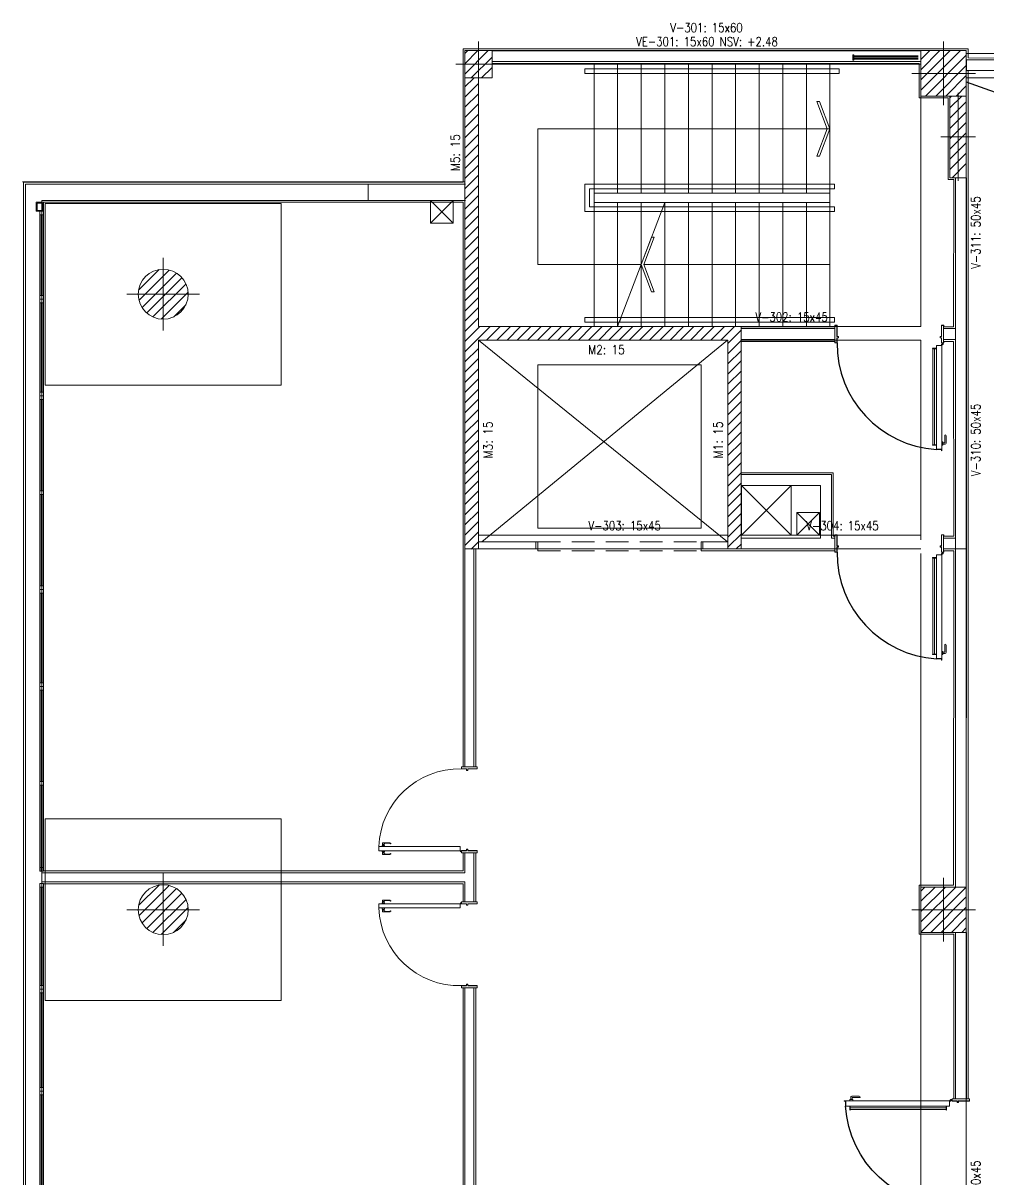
# Model space of a CAD drawing. Header units: millimetres. Extents: x 14 to 290, y 66 to 213.
# Drawn here: x 19.91 to 30.55, y 197.64 to 210.38 of the extents above; entities that cross this region are included whole.
import ezdxf
from ezdxf.enums import TextEntityAlignment as Align

# ---------------------------------------------------------------- set-up
doc = ezdxf.new("R2010")
doc.units = ezdxf.units.MM
doc.linetypes.add('HIDDEN', pattern=[9.525, 6.35, -3.175])
doc.linetypes.add('OCASA_TODAS_r08$0$HIDDEN', pattern=[0.375, 0.25, -0.125])
doc.layers.add('IRI-OCASA-Layout R 9$0$OCA_Mobiliario', color=252, linetype='Continuous')
for name, color, linetype, lineweight in [('OCASA_TODAS_r08$0$50-EXTRACCION', 252, 'Continuous', 20), ('OCASA_TODAS_r08$0$50-INYECCION', 252, 'Continuous', 20), ('OCASA_TODAS_r08$0$ANTEPECHO', 252, 'Continuous', 20), ('OCASA_TODAS_r08$0$CARP-BARRIDO', 252, 'Continuous', 15), ('OCASA_TODAS_r08$0$CARP-HERRAJES', 252, 'Continuous', 15), ('OCASA_TODAS_r08$0$CARP-HOJA', 252, 'Continuous', 20), ('OCASA_TODAS_r08$0$CARP-MARCO', 252, 'Continuous', 20), ('OCASA_TODAS_r08$0$CARPINTERIA', 252, 'Continuous', 15), ('OCASA_TODAS_r08$0$CGC COLUMNAS', 252, 'Continuous', 20), ('OCASA_TODAS_r08$0$CGC COLUMNAS EJES', 252, 'Continuous', 20), ('OCASA_TODAS_r08$0$CGC COLUMNAS HATCH', 252, 'Continuous', 20), ('OCASA_TODAS_r08$0$CGC TABIQUES', 252, 'Continuous', 20), ('OCASA_TODAS_r08$0$CGC TABIQUES REF', 252, 'Continuous', 20), ('OCASA_TODAS_r08$0$CGC VIGAS', 252, 'HIDDEN', 15), ('OCASA_TODAS_r08$0$CGC VIGAS REF', 252, 'Continuous', 15), ('OCASA_TODAS_r08$0$DINTELES', 252, 'OCASA_TODAS_r08$0$HIDDEN', 15), ('OCASA_TODAS_r08$0$ESCALERA', 252, 'Continuous', 20), ('OCASA_TODAS_r08$0$HACH MURO', 252, 'Continuous', 15), ('OCASA_TODAS_r08$0$MURO BLOQUE CEMENTO 12', 252, 'Continuous', 20), ('OCASA_TODAS_r08$0$MURO CERAMICO DE 12', 252, 'Continuous', 20), ('OCASA_TODAS_r08$0$MURO CERAMICO DE 18', 252, 'Continuous', 20), ('OCASA_TODAS_r08$0$MURO CERAMICO DE 8', 252, 'Continuous', 20), ('OCASA_TODAS_r08$0$MURO LADRILLO COMUN', 252, 'Continuous', 20), ('OCASA_TODAS_r08$0$PASES ASCENSORES', 252, 'Continuous', 15), ('OCASA_TODAS_r08$0$REVOQUES', 251, 'Continuous', 15), ('OCASA_TODAS_r08$0$TABIQUES PLACAS YESO', 251, 'Continuous', 20), ('OCASA_TODAS_r08$0$VENTANAS', 251, 'Continuous', 15), ('OCASA_TODAS_r08$0$VIDRIO', 251, 'Continuous', 20)]:
    doc.layers.add(name, color=color, linetype=linetype, lineweight=lineweight)
doc.styles.add('OCASA_TODAS_r08$0$CYPETXT', font='romans__.ttf', dxfattribs={"height": 0.2})

# ---------------------------------------------------------------- blocks, each defined once
blk = doc.blocks.new('OCASA_TODAS_r08$0$EJES_DE_LA_COLUMNA')
at = {"layer": 'OCASA_TODAS_r08$0$CGC COLUMNAS EJES'}
for p, q in [((0, -0.5), (0, 0.5)), ((-0.5, 0), (0.5, 0))]:
    blk.add_line(p, q, dxfattribs=at)
blk = doc.blocks.new('OCASA_TODAS_r08$0$Estructura PB para Arquitectura')
at = {"layer": 'OCASA_TODAS_r08$0$CGC COLUMNAS'}
for points in [[(1102.981658, 436.671327), (1103.281658, 436.671327), (1103.281658, 436.971327), (1102.981658, 436.971327), (1102.981658, 436.671327)], [(1102.981658, 436.671327), (1103.281658, 436.671327), (1103.281658, 436.971327), (1102.981658, 436.971327), (1102.981658, 436.671327)], [(1108.008588, 436.471425), (1108.508588, 436.471425), (1108.508588, 436.971425), (1108.008588, 436.971425), (1108.008588, 436.471425)], [(1108.008588, 436.471425), (1108.508588, 436.471425), (1108.508588, 436.971425), (1108.008588, 436.971425), (1108.008588, 436.471425)], [(1108.008588, 436.471425), (1108.508588, 436.471425), (1108.508588, 436.971425), (1108.008588, 436.971425), (1108.008588, 436.471425)], [(1108.008588, 436.471425), (1108.508588, 436.471425), (1108.508588, 436.971425), (1108.008588, 436.971425), (1108.008588, 436.471425)], [(1108.328588, 435.571425), (1108.508588, 435.571425), (1108.508588, 436.471425), (1108.328588, 436.471425), (1108.328588, 435.571425)], [(1108.328588, 435.571425), (1108.508588, 435.571425), (1108.508588, 436.471425), (1108.328588, 436.471425), (1108.328588, 435.571425)], [(1108.008501, 427.255255), (1108.508501, 427.255255), (1108.508501, 427.755255), (1108.008501, 427.755255), (1108.008501, 427.255255)], [(1108.008501, 427.255255), (1108.508501, 427.255255), (1108.508501, 427.755255), (1108.008501, 427.755255), (1108.008501, 427.255255)]]:
    blk.add_lwpolyline(points, close=True, dxfattribs=at)
for centre in [(1099.658554, 434.286854, -0.000029), (1099.658554, 427.505255, -0.000029)]:
    blk.add_circle(centre, 0.275, dxfattribs=at)
at = {"layer": 'OCASA_TODAS_r08$0$CGC COLUMNAS HATCH'}
for p, q in [((1102.981657, 436.713011, -0.000029), (1103.239973, 436.971326, -0.000029)), ((1102.981657, 436.939285, -0.000029), (1103.013698, 436.971326, -0.000029)), ((1102.981657, 436.826148, -0.000029), (1103.126835, 436.971326, -0.000029)), ((1103.05311, 436.671326, -0.000029), (1103.281657, 436.899874, -0.000029)), ((1108.008588, 436.535635, -0.000029), (1108.444377, 436.971425, -0.000029)), ((1108.008588, 436.76191, -0.000029), (1108.218103, 436.971425, -0.000029)), ((1108.008588, 436.875047, -0.000029), (1108.104966, 436.971425, -0.000029)), ((1108.008588, 436.648772, -0.000029), (1108.33124, 436.971425, -0.000029)), ((1108.008588, 436.535554, -0.000029), (1108.444459, 436.971425, -0.000029)), ((1108.008588, 436.761828, -0.000029), (1108.218185, 436.971425, -0.000029)), ((1108.008588, 436.874965, -0.000029), (1108.105048, 436.971425, -0.000029)), ((1108.008588, 436.648691, -0.000029), (1108.331322, 436.971425, -0.000029)), ((1108.057514, 436.471425, -0.000029), (1108.508588, 436.922498, -0.000029)), ((1108.057596, 436.471425, -0.000029), (1108.508588, 436.922417, -0.000029)), ((1103.166247, 436.671326, -0.000029), (1103.281657, 436.786737, -0.000029)), ((1108.170651, 436.471425, -0.000029), (1108.508588, 436.809361, -0.000029)), ((1108.170733, 436.471425, -0.000029), (1108.508588, 436.80928, -0.000029)), ((1103.279384, 436.671326, -0.000029), (1103.281657, 436.6736, -0.000029)), ((1108.283788, 436.471425, -0.000029), (1108.508588, 436.696224, -0.000029)), ((1108.28387, 436.471425, -0.000029), (1108.508588, 436.696143, -0.000029)), ((1108.328588, 436.453087, -0.000029), (1108.346925, 436.471425, -0.000029)), ((1108.328588, 436.33995, -0.000029), (1108.460063, 436.471425, -0.000029)), ((1108.328588, 436.33995, -0.000029), (1108.460063, 436.471425, -0.000029)), ((1108.396925, 436.471425, -0.000029), (1108.508588, 436.583087, -0.000029)), ((1108.397007, 436.471425, -0.000029), (1108.508588, 436.583006, -0.000029)), ((1108.328588, 436.226813, -0.000029), (1108.508588, 436.406813, -0.000029)), ((1108.328588, 436.226813, -0.000029), (1108.508588, 436.406813, -0.000029)), ((1108.328588, 436.113676, -0.000029), (1108.508588, 436.293676, -0.000029)), ((1108.328588, 436.113676, -0.000029), (1108.508588, 436.293676, -0.000029)), ((1108.328588, 436.000539, -0.000029), (1108.508588, 436.180539, -0.000029)), ((1108.328588, 436.000539, -0.000029), (1108.508588, 436.180539, -0.000029)), ((1108.328588, 435.887402, -0.000029), (1108.508588, 436.067402, -0.000029)), ((1108.328588, 435.887402, -0.000029), (1108.508588, 436.067402, -0.000029)), ((1108.328588, 435.774265, -0.000029), (1108.508588, 435.954265, -0.000029)), ((1108.328588, 435.774265, -0.000029), (1108.508588, 435.954265, -0.000029)), ((1108.328588, 435.661128, -0.000029), (1108.508588, 435.841127, -0.000029)), ((1108.328588, 435.661128, -0.000029), (1108.508588, 435.841127, -0.000029)), ((1108.352018, 435.571425, -0.000029), (1108.508588, 435.72799, -0.000029)), ((1108.352018, 435.571425, -0.000029), (1108.508588, 435.72799, -0.000029)), ((1099.387176, 434.331336, -0.000029), (1099.614072, 434.558232, -0.000029)), ((1099.391246, 434.22227, -0.000029), (1099.723138, 434.554162, -0.000029)), ((1099.424536, 434.142422, -0.000029), (1099.802986, 434.520872, -0.000029)), ((1099.476232, 434.080981, -0.000029), (1099.864427, 434.469176, -0.000029)), ((1099.544849, 434.036462, -0.000029), (1099.908946, 434.400559, -0.000029)), ((1099.634438, 434.012913, -0.000029), (1099.932495, 434.31097, -0.000029)), ((1099.770197, 434.035535, -0.000029), (1099.909873, 434.175211, -0.000029)), ((1099.387176, 427.549738, -0.000029), (1099.614072, 427.776634, -0.000029)), ((1099.391246, 427.440672, -0.000029), (1099.723138, 427.772564, -0.000029)), ((1099.424536, 427.360824, -0.000029), (1099.802986, 427.739274, -0.000029)), ((1099.476232, 427.299383, -0.000029), (1099.864427, 427.687578, -0.000029)), ((1108.008501, 427.258308, -0.000029), (1108.505448, 427.755255, -0.000029)), ((1108.008501, 427.484582, -0.000029), (1108.279174, 427.755255, -0.000029)), ((1108.008501, 427.710856, -0.000029), (1108.0529, 427.755255, -0.000029)), ((1108.008501, 427.597719, -0.000029), (1108.166037, 427.755255, -0.000029)), ((1108.008501, 427.371445, -0.000029), (1108.392311, 427.755255, -0.000029)), ((1099.544849, 427.254863, -0.000029), (1099.908946, 427.61896, -0.000029)), ((1108.118585, 427.255255, -0.000029), (1108.508501, 427.645171, -0.000029)), ((1099.634438, 427.231315, -0.000029), (1099.932495, 427.529372, -0.000029)), ((1108.231722, 427.255255, -0.000029), (1108.508501, 427.532034, -0.000029)), ((1099.770197, 427.253937, -0.000029), (1099.909873, 427.393613, -0.000029)), ((1108.344859, 427.255255, -0.000029), (1108.508501, 427.418897, -0.000029)), ((1108.457997, 427.255255, -0.000029), (1108.508501, 427.30576, -0.000029))]:
    blk.add_line(p, q, dxfattribs=at)
at = {"layer": 'OCASA_TODAS_r08$0$CGC TABIQUES'}
for p, q in [((1102.981658, 433.856183, -0.000029), (1102.981658, 436.671327, -0.000029)), ((1103.131658, 433.931183, -0.000029), (1103.131658, 436.671327, -0.000029)), ((1103.131658, 433.931183, -0.000029), (1106.028621, 433.931183, -0.000029)), ((1106.028621, 431.481063, -0.000029), (1106.028621, 433.931183, -0.000029)), ((1102.981658, 431.481392, -0.000029), (1102.981658, 433.856183, -0.000029)), ((1103.131658, 433.781183, -0.000029), (1105.878621, 433.781183, -0.000029)), ((1103.131658, 431.481392, -0.000029), (1103.131658, 433.781183, -0.000029)), ((1105.878621, 431.481063, -0.000029), (1105.878621, 433.781183, -0.000029)), ((1102.981658, 431.481392, -0.000029), (1103.131658, 431.481392, -0.000029)), ((1105.878621, 431.481063, -0.000029), (1106.028621, 431.481063, -0.000029))]:
    blk.add_line(p, q, dxfattribs=at)
at = {"layer": 'OCASA_TODAS_r08$0$CGC VIGAS', "lineweight": 9}
for p, q in [((1102.981658, 436.971425, -0.000029), (1108.008588, 436.971425, -0.000029)), ((1102.981658, 436.971425, -0.000029), (1102.981658, 436.971327, -0.000029)), ((1108.508588, 436.941425, -0.000029), (1217.409647, 436.941425, -0.000029)), ((1108.508588, 436.871425, -0.000029), (1112.108901, 436.871425, -0.000029)), ((1103.281658, 436.821425, -0.000029), (1108.008384, 436.821425, -0.000029)), ((1108.008384, 436.036425, -0.000029), (1108.008384, 436.821425, -0.000029)), ((1108.508588, 436.671425, -0.000029), (1112.108901, 436.671425, -0.000029)), ((1108.508384, 436.421425, -0.000029), (1108.508384, 436.471425, -0.000029)), ((1108.008384, 436.036425, -0.000029), (1108.008384, 433.931183, -0.000029)), ((1108.508384, 435.651425, -0.000029), (1108.508384, 427.755255, -0.000029)), ((1098.108345, 435.524255, -0.000029), (1102.981658, 435.524255, -0.000029)), ((1098.358345, 435.286715, -0.000029), (1100.958882, 435.286968, -0.000029)), ((1098.358345, 435.286715, -0.000029), (1098.358345, 433.286876, -0.000029)), ((1099.94114, 434.387077, -0.000029), (1099.941318, 434.387077, -0.000029)), ((1108.008384, 433.931183, -0.000029), (1106.028621, 433.931183, -0.000029)), ((1108.008384, 433.781183, -0.000029), (1106.028621, 433.781183, -0.000029)), ((1108.008384, 433.781183, -0.000029), (1108.008384, 431.581392, -0.000029)), ((1105.878621, 431.631392, -0.000029), (1103.131658, 431.631392, -0.000029)), ((1105.878621, 431.631392, -0.000029), (1105.878621, 431.481392, -0.000029)), ((1108.008384, 431.631392, -0.000029), (1106.028621, 431.631392, -0.000029)), ((1106.028621, 431.631392, -0.000029), (1106.028621, 431.481392, -0.000029)), ((1105.878621, 431.481392, -0.000029), (1103.131658, 431.481392, -0.000029)), ((1108.008384, 431.481392, -0.000029), (1106.028621, 431.481392, -0.000029)), ((1108.008384, 431.431392, -0.000029), (1108.008384, 427.505255, -0.000029)), ((1098.358345, 428.505139, -0.000029), (1100.958882, 428.505372, -0.000029)), ((1098.358345, 428.505139, -0.000029), (1098.358345, 426.505278, -0.000029)), ((1100.958882, 428.505372, -0.000029), (1100.958882, 426.50551, -0.000029)), ((1099.94114, 427.605479, -0.000029), (1099.941318, 427.605479, -0.000029)), ((1108.008384, 421.178705, -0.000029), (1108.008384, 427.505255, -0.000029)), ((1108.508384, 421.428705, -0.000029), (1108.508384, 427.255255, -0.000029)), ((1098.358345, 426.505278, -0.000029), (1100.958882, 426.50551, -0.000029))]:
    blk.add_line(p, q, dxfattribs=at)
blk.add_lwpolyline([(1098.358345, 433.286876), (1100.958882, 433.287109), (1100.958882, 435.286968)], dxfattribs=at)
at = {"layer": 'OCASA_TODAS_r08$0$CGC COLUMNAS EJES'}
for p, xscale, yscale in [((1103.131658, 436.821327, -0.000029), 0.5, 0.5), ((1108.258588, 436.721425, -0.000029), 0.7, 0.7), ((1108.258588, 436.721425, -0.000029), 0.7, 0.7), ((1108.418588, 436.021425, -0.000029), 0.38, 0.97), ((1108.418588, 436.021425, -0.000029), 0.38, 0.97), ((1099.658554, 434.286854, -0.000029), 0.8, 0.8), ((1099.658345, 427.505255, -0.000029), 0.8, 0.8), ((1108.258501, 427.505255, -0.000029), 0.7, 0.7)]:
    blk.add_blockref('OCASA_TODAS_r08$0$EJES_DE_LA_COLUMNA', p, dxfattribs=dict(at, xscale=xscale, yscale=yscale))
at = {"layer": 'OCASA_TODAS_r08$0$CGC TABIQUES REF', "style": 'OCASA_TODAS_r08$0$CYPETXT', "width": 0.863438}
for s, p in [('M5: 15', (1102.876658, 435.847391, -0.000029)), ('M3: 15', (1103.236658, 432.681287, -0.000029)), ('M1: 15', (1105.773621, 432.681287, -0.000029))]:
    blk.add_text(s, height=0.1, rotation=90, dxfattribs=at).set_placement(p, align=Align.MIDDLE_CENTER)
blk.add_text('M2: 15', height=0.1, dxfattribs=at).set_placement((1104.54264, 433.676183, -0.000029), align=Align.MIDDLE_CENTER)
at = {"layer": 'OCASA_TODAS_r08$0$CGC VIGAS REF', "style": 'OCASA_TODAS_r08$0$CYPETXT', "width": 0.821201}
for s, p in [('V-301: 15x60', (1105.645123, 437.225405, -0.000029)), ('VE-301: 15x60 NSV: +2.48', (1105.649897, 437.071044, -0.000029)), ('V-302: 15x45', (1106.583263, 434.036183, -0.000029)), ('V-303: 15x45', (1104.743375, 431.736392, -0.000029)), ('V-304: 15x45', (1107.143503, 431.736392, -0.000029))]:
    blk.add_text(s, height=0.1, dxfattribs=at).set_placement(p, align=Align.MIDDLE_CENTER)
for s, p in [('V-311: 50x45', (1108.613384, 434.966425, -0.000029)), ('V-310: 50x45', (1108.613384, 432.681287, -0.000029)), ('V-309: 50x45', (1108.613384, 424.34198, -0.000029))]:
    blk.add_text(s, height=0.1, rotation=90, dxfattribs=at).set_placement(p, align=Align.MIDDLE_CENTER)
blk = doc.blocks.new('OCASA_TODAS_r08$0$FACHADA 2 31_07_2014')
at = {"color": 6, "ltscale": 5}
for points in [[(-131.028301, -1076.67016), (-130.948301, -1076.67016), (-130.948301, -1076.57016), (-131.028301, -1076.57016)], [(-131.018301, -1076.66016), (-130.958301, -1076.66016), (-130.958301, -1076.58016), (-131.018301, -1076.58016)]]:
    blk.add_lwpolyline(points, close=True, dxfattribs=at)
at = {"color": 4}
blk.add_lwpolyline([(-130.988301, -1076.57016), (-130.948301, -1076.57016), (-130.948301, -1076.61016)], dxfattribs=at)
for points, elevation in [([(-130.988301, -1076.67016), (-130.948301, -1076.67016), (-130.948301, -1076.71016), (-130.988301, -1076.71016)], -0.001244), ([(-130.948301, -1085.242493), (-130.948301, -1085.202493), (-130.988301, -1085.202493), (-130.988301, -1085.242493)], -0.000022), ([(-130.948301, -1085.282493), (-130.948301, -1085.242493), (-130.988301, -1085.242493), (-130.988301, -1085.282493)], -0.000022), ([(-130.948301, -1085.242493), (-130.948301, -1085.282493), (-130.988301, -1085.282493), (-130.988301, -1085.242493)], -0.000022)]:
    blk.add_lwpolyline(points, close=True, dxfattribs=dict(at, elevation=elevation))
for points in [[(-130.948301, -1077.63716), (-130.948301, -1077.59716), (-130.988301, -1077.59716), (-130.988301, -1077.63716)], [(-130.948301, -1077.59716), (-130.948301, -1077.63716), (-130.988301, -1077.63716), (-130.988301, -1077.59716)], [(-130.948301, -1077.67716), (-130.948301, -1077.63716), (-130.988301, -1077.63716), (-130.988301, -1077.67716)], [(-130.948301, -1077.63716), (-130.948301, -1077.67716), (-130.988301, -1077.67716), (-130.988301, -1077.63716)], [(-130.948301, -1078.70416), (-130.948301, -1078.66416), (-130.988301, -1078.66416), (-130.988301, -1078.70416)], [(-130.948301, -1078.66416), (-130.948301, -1078.70416), (-130.988301, -1078.70416), (-130.988301, -1078.66416)], [(-130.948301, -1078.74416), (-130.948301, -1078.70416), (-130.988301, -1078.70416), (-130.988301, -1078.74416)], [(-130.948301, -1078.70416), (-130.948301, -1078.74416), (-130.988301, -1078.74416), (-130.988301, -1078.70416)], [(-130.948301, -1079.75116), (-130.948301, -1079.79116), (-130.988301, -1079.79116), (-130.988301, -1079.75116)], [(-130.948301, -1080.83816), (-130.948301, -1080.79816), (-130.988301, -1080.79816), (-130.988301, -1080.83816)], [(-130.948301, -1080.79816), (-130.948301, -1080.83816), (-130.988301, -1080.83816), (-130.988301, -1080.79816)], [(-130.948301, -1080.87816), (-130.948301, -1080.83816), (-130.988301, -1080.83816), (-130.988301, -1080.87816)], [(-130.948301, -1080.83816), (-130.948301, -1080.87816), (-130.988301, -1080.87816), (-130.988301, -1080.83816)], [(-130.948301, -1081.90516), (-130.948301, -1081.86516), (-130.988301, -1081.86516), (-130.988301, -1081.90516)], [(-130.948301, -1081.86516), (-130.948301, -1081.90516), (-130.988301, -1081.90516), (-130.988301, -1081.86516)], [(-130.948301, -1081.94516), (-130.948301, -1081.90516), (-130.988301, -1081.90516), (-130.988301, -1081.94516)], [(-130.948301, -1081.90516), (-130.948301, -1081.94516), (-130.988301, -1081.94516), (-130.988301, -1081.90516)], [(-130.948301, -1082.95216), (-130.948301, -1082.99216), (-130.988301, -1082.99216), (-130.988301, -1082.95216)], [(-130.948301, -1083.94159), (-130.948301, -1083.90159), (-130.988301, -1083.90159), (-130.988301, -1083.94159)], [(-130.948301, -1084.07666), (-130.948301, -1084.11666), (-130.988301, -1084.11666), (-130.988301, -1084.07666)], [(-130.948301, -1085.242493), (-130.948301, -1085.202493), (-130.988301, -1085.202493), (-130.988301, -1085.242493)], [(-130.948301, -1085.282493), (-130.948301, -1085.242493), (-130.988301, -1085.242493), (-130.988301, -1085.282493)], [(-130.948301, -1086.326827), (-130.948301, -1086.366827), (-130.988301, -1086.366827), (-130.988301, -1086.326827)], [(-130.948301, -1086.406827), (-130.948301, -1086.366827), (-130.988301, -1086.366827), (-130.988301, -1086.406827)], [(-130.948301, -1087.56016), (-130.948301, -1087.52016), (-130.988301, -1087.52016), (-130.988301, -1087.56016)]]:
    blk.add_lwpolyline(points, close=True, dxfattribs=at)
at = {"color": 6, "ltscale": 5, "const_width": 0.0005}
blk.add_lwpolyline([(-130.973319, -1083.94159), (-130.993319, -1083.94159), (-130.993301, -1084.07666), (-130.973301, -1084.07666)], dxfattribs=at)
at = {"layer": 'OCASA_TODAS_r08$0$CARP-HOJA'}
for p, q in [((-130.973301, -1077.59716), (-130.973301, -1076.71016)), ((-130.963301, -1077.59716), (-130.963301, -1076.71016)), ((-130.973301, -1078.66416), (-130.973301, -1077.67716)), ((-130.963301, -1078.66416), (-130.963301, -1077.67716)), ((-130.973301, -1079.75116), (-130.973301, -1078.74416)), ((-130.963301, -1079.75116), (-130.963301, -1078.74416)), ((-130.973301, -1080.79816), (-130.973301, -1079.79116)), ((-130.963301, -1080.79816), (-130.963301, -1079.79116)), ((-130.973301, -1081.86516), (-130.973301, -1080.87816)), ((-130.963301, -1081.86516), (-130.963301, -1080.87816)), ((-130.973301, -1082.95216), (-130.973301, -1081.94516)), ((-130.963301, -1082.95216), (-130.963301, -1081.94516)), ((-130.973301, -1083.94166), (-130.973301, -1082.99216)), ((-130.963301, -1083.94166), (-130.963301, -1082.99216)), ((-130.973301, -1085.202493), (-130.973301, -1084.11666)), ((-130.963301, -1085.202493), (-130.963301, -1084.11666)), ((-130.973301, -1086.326827), (-130.973301, -1085.282493)), ((-130.963301, -1086.326827), (-130.963301, -1085.282493)), ((-130.973301, -1087.52016), (-130.973301, -1086.406827)), ((-130.963301, -1087.52016), (-130.963301, -1086.406827))]:
    blk.add_line(p, q, dxfattribs=at)
at = {"layer": 'OCASA_TODAS_r08$0$CARPINTERIA'}
for points in [[(-130.948301, -1083.94159), (-130.948301, -1076.57016), (-130.988301, -1076.57016)], [(-130.948301, -1083.94159), (-130.948301, -1076.57016), (-130.988301, -1076.57016)], [(-130.988301, -1076.67016), (-130.988301, -1083.94159)], [(-130.988301, -1076.67016), (-130.988301, -1083.94159)], [(-130.988301, -1084.07666), (-130.988301, -1087.56016)], [(-130.948301, -1087.56016), (-130.948301, -1084.07666)]]:
    blk.add_lwpolyline(points, dxfattribs=at)
at = {"layer": 'OCASA_TODAS_r08$0$VIDRIO'}
for p, q in [((-130.969551, -1077.59716), (-130.969551, -1076.71016)), ((-130.967051, -1077.59716), (-130.967051, -1076.71016)), ((-130.969551, -1078.66416), (-130.969551, -1077.67716)), ((-130.967051, -1078.66416), (-130.967051, -1077.67716)), ((-130.969551, -1079.75116), (-130.969551, -1078.74416)), ((-130.967051, -1079.75116), (-130.967051, -1078.74416)), ((-130.969551, -1080.79816), (-130.969551, -1079.79116)), ((-130.967051, -1080.79816), (-130.967051, -1079.79116)), ((-130.969551, -1081.86516), (-130.969551, -1080.87816)), ((-130.967051, -1081.86516), (-130.967051, -1080.87816)), ((-130.969551, -1082.95216), (-130.969551, -1081.94516)), ((-130.967051, -1082.95216), (-130.967051, -1081.94516)), ((-130.969551, -1083.94166), (-130.969551, -1082.99216)), ((-130.967051, -1083.94166), (-130.967051, -1082.99216)), ((-130.962051, -1082.99216), (-130.959551, -1082.99216)), ((-130.969551, -1085.202493), (-130.969551, -1084.11666)), ((-130.967051, -1085.202493), (-130.967051, -1084.11666)), ((-130.969551, -1086.326827), (-130.969551, -1085.282493)), ((-130.967051, -1086.326827), (-130.967051, -1085.282493)), ((-130.969551, -1087.52016), (-130.969551, -1086.406827)), ((-130.967051, -1087.52016), (-130.967051, -1086.406827))]:
    blk.add_line(p, q, dxfattribs=at)
blk = doc.blocks.new('OCASA_TODAS_r08$0$SE 16')
at = {"layer": 'OCASA_TODAS_r08$0$CARP-BARRIDO', "lineweight": -3}
blk.add_arc((-36.41539, -19.636195), 1.16501, 179.476971, 266.48031, dxfattribs=at)
at = {"layer": 'OCASA_TODAS_r08$0$CARP-HERRAJES'}
for p, q in [((-36.486912, -19.685538), (-36.527067, -19.685538)), ((-36.527067, -19.690098), (-36.486912, -19.690098)), ((-36.525375, -19.690098), (-36.525375, -20.748793)), ((-36.505688, -20.748793), (-36.505688, -19.690098)), ((-36.486912, -20.748793), (-36.527067, -20.748793)), ((-36.527067, -20.753354), (-36.486912, -20.753354)), ((-36.417912, -20.717998), (-36.426912, -20.717998)), ((-36.426912, -20.752998), (-36.417912, -20.752998)), ((-36.414912, -20.749998), (-36.414912, -20.720998)), ((-36.414912, -20.728073), (-36.396912, -20.728073)), ((-36.414912, -20.742073), (-36.387912, -20.742073)), ((-36.391912, -20.723073), (-36.391912, -20.643073)), ((-36.388912, -20.640073), (-36.387912, -20.640073)), ((-36.377912, -20.732073), (-36.377912, -20.650073))]:
    blk.add_line(p, q, dxfattribs=at)
for centre, radius, start, end in [((-36.527067, -19.687818), 0.00228, 90, 270), ((-36.527067, -20.751073), 0.00228, 90, 270), ((-36.417912, -20.720998), 0.003, 0, 90), ((-36.417912, -20.749998), 0.003, 270, 0), ((-36.396912, -20.723073), 0.005, 270, 0), ((-36.388912, -20.643073), 0.003, 90, 180), ((-36.387912, -20.650073), 0.01, 0, 90), ((-36.387912, -20.732073), 0.01, 270, 0)]:
    blk.add_arc(centre, radius, start, end, dxfattribs=at)
at = {"layer": 'OCASA_TODAS_r08$0$CARP-HOJA'}
for p, q in [((-36.486912, -20.799008), (-36.486912, -19.654008)), ((-36.486912, -19.654008), (-36.431912, -19.654008)), ((-36.485712, -19.812314), (-36.485712, -19.655208)), ((-36.485712, -19.655208), (-36.430712, -19.655208)), ((-36.431912, -19.654008), (-36.431912, -19.641508)), ((-36.430712, -19.641508), (-36.430712, -19.655208)), ((-36.428112, -19.797314), (-36.428112, -19.641508)), ((-36.426912, -20.811508), (-36.426912, -19.641508)), ((-36.485712, -20.797808), (-36.485712, -19.812314)), ((-36.428112, -20.811508), (-36.428112, -19.797314)), ((-36.431912, -20.799008), (-36.486912, -20.799008)), ((-36.430712, -20.797808), (-36.485712, -20.797808)), ((-36.431912, -20.799008), (-36.431912, -20.811508)), ((-36.430712, -20.797808), (-36.430712, -20.811508))]:
    blk.add_line(p, q, dxfattribs=at)
for centre, radius, start, end in [((-36.429412, -19.641508), 0.0025, 0, 180), ((-36.429412, -19.641508), 0.0013, 0, 180), ((-36.429412, -20.811508), 0.0025, 180, 0), ((-36.429412, -20.811508), 0.0013, 180, 0)]:
    blk.add_arc(centre, radius, start, end, dxfattribs=at)
at = {"layer": 'OCASA_TODAS_r08$0$CARP-MARCO'}
for p, q in [((-37.580351, -19.43236), (-37.605351, -19.43236)), ((-37.605351, -19.43236), (-37.605351, -19.44736)), ((-37.605351, -19.43236), (-37.605351, -19.44896)), ((-37.603751, -19.44896), (-37.605351, -19.44896)), ((-37.581951, -19.43396), (-37.603751, -19.43396)), ((-37.603751, -19.43396), (-37.603751, -19.44736)), ((-37.603751, -19.43396), (-37.603751, -19.44896)), ((-37.581951, -19.55716), (-37.581951, -19.43396)), ((-37.580351, -19.55556), (-37.580351, -19.43236)), ((-36.430351, -19.55556), (-36.430351, -19.43236)), ((-36.430351, -19.43236), (-36.405351, -19.43236)), ((-36.428751, -19.55716), (-36.428751, -19.43396)), ((-36.428751, -19.43396), (-36.406951, -19.43396)), ((-36.406951, -19.43396), (-36.406951, -19.44736)), ((-36.406951, -19.43396), (-36.406951, -19.44896)), ((-36.406951, -19.44896), (-36.405351, -19.44896)), ((-36.405351, -19.43236), (-36.405351, -19.44736)), ((-36.405351, -19.43236), (-36.405351, -19.44896)), ((-37.605351, -19.62556), (-37.605351, -19.60896)), ((-37.603751, -19.60896), (-37.605351, -19.60896)), ((-37.605351, -19.62556), (-37.605351, -19.61056)), ((-37.603751, -19.62396), (-37.603751, -19.60896)), ((-37.603751, -19.62396), (-37.603751, -19.61056)), ((-37.566951, -19.55716), (-37.581951, -19.55716)), ((-37.581951, -19.62396), (-37.581951, -19.56896)), ((-37.581951, -19.56896), (-37.566951, -19.56896)), ((-37.565351, -19.55556), (-37.580351, -19.55556)), ((-37.580351, -19.62556), (-37.580351, -19.57056)), ((-37.580351, -19.57056), (-37.565351, -19.57056)), ((-37.566951, -19.56896), (-37.566951, -19.55716)), ((-37.565351, -19.57056), (-37.565351, -19.55556)), ((-36.445351, -19.57056), (-36.445351, -19.55556)), ((-36.445351, -19.55556), (-36.430351, -19.55556)), ((-36.430351, -19.57056), (-36.445351, -19.57056)), ((-36.443751, -19.56896), (-36.443751, -19.55716)), ((-36.443751, -19.55716), (-36.428751, -19.55716)), ((-36.428751, -19.56896), (-36.443751, -19.56896)), ((-36.430351, -19.62556), (-36.430351, -19.57056)), ((-36.428751, -19.62396), (-36.428751, -19.56896)), ((-36.406951, -19.62396), (-36.406951, -19.60896)), ((-36.406951, -19.60896), (-36.405351, -19.60896)), ((-36.406951, -19.62396), (-36.406951, -19.61056)), ((-36.405351, -19.62556), (-36.405351, -19.60896)), ((-36.405351, -19.62556), (-36.405351, -19.61056)), ((-37.605351, -19.62556), (-37.580351, -19.62556)), ((-37.603751, -19.62396), (-37.581951, -19.62396)), ((-36.405351, -19.62556), (-36.430351, -19.62556)), ((-36.406951, -19.62396), (-36.428751, -19.62396)), ((-36.417071, -19.643831), (-36.426912, -19.652463)), ((-36.420656, -19.644065), (-36.426912, -19.649632)), ((-36.415351, -19.632235), (-36.415351, -19.62556)), ((-36.415351, -19.633663), (-36.415351, -19.62556)), ((-36.413351, -19.637069), (-36.413351, -19.62556))]:
    blk.add_line(p, q, dxfattribs=at)
blk.add_circle((-36.419237, -19.638235), 0.006, dxfattribs=at)
blk = doc.blocks.new("OCASA_TODAS_r08$0$P1' 14")
at = {"layer": 'OCASA_TODAS_r08$0$CARP-BARRIDO'}
blk.add_arc((-37.688869, 115.635327, -0.000123), 0.885209, 178.329117, 268.111658, dxfattribs=at)
at = {"layer": 'OCASA_TODAS_r08$0$CARP-HERRAJES', "extrusion": (1.67932e-05, 6.2673e-05, 1)}
for p, q in [((-37.761271, 114.809168, 0.000046), (-37.761271, 114.862116, 0.000043)), ((-37.761271, 114.809168, 0.000046), (-37.760312, 114.79177, 0.000047)), ((-37.7438, 114.791304, 0.000047), (-37.758496, 114.790485, 0.000047)), ((-37.743465, 114.808794, 0.000046), (-37.731393, 114.809701, 0.000045)), ((-37.743465, 114.791304, 0.000047), (-37.743465, 114.808794, 0.000046)), ((-37.743465, 114.791304, 0.000047), (-37.731393, 114.790397, 0.000047)), ((-37.731393, 114.788273, 0.000047), (-37.731393, 114.811825, 0.000045)), ((-37.729991, 114.813227, 0.000045), (-37.718039, 114.813227, 0.000045)), ((-37.729991, 114.786871, 0.000047), (-37.718039, 114.786871, 0.000047)), ((-37.718039, 114.786871, 0.000047), (-37.718039, 114.813227, 0.000045)), ((-37.661581, 114.813227, 0.000044), (-37.673533, 114.813227, 0.000044)), ((-37.673533, 114.786871, 0.000046), (-37.673533, 114.813227, 0.000044)), ((-37.661581, 114.786871, 0.000046), (-37.673533, 114.786871, 0.000046)), ((-37.660179, 114.788273, 0.000046), (-37.660179, 114.811825, 0.000044)), ((-37.648107, 114.808794, 0.000044), (-37.660179, 114.809701, 0.000044)), ((-37.648107, 114.791304, 0.000045), (-37.660179, 114.790397, 0.000045)), ((-37.648107, 114.791304, 0.000045), (-37.648107, 114.808794, 0.000044)), ((-37.647771, 114.791304, 0.000045), (-37.633076, 114.790485, 0.000045)), ((-37.630301, 114.809168, 0.000044), (-37.63126, 114.79177, 0.000045)), ((-37.630301, 114.809168, 0.000044), (-37.630301, 114.862116, 0.00004))]:
    blk.add_line(p, q, dxfattribs=at)
at = {"layer": 'OCASA_TODAS_r08$0$CARP-HERRAJES', "extrusion": (1.67932e-05, 6.2673e-05, 1), "elevation": 0.006607}
for points in [[(-37.755548, 114.819846), (-37.755548, 114.862116)], [(-37.636024, 114.819846), (-37.636024, 114.862116)]]:
    blk.add_lwpolyline(points, dxfattribs=at)
at = {"layer": 'OCASA_TODAS_r08$0$CARP-HERRAJES', "extrusion": (1.67932e-05, 6.2673e-05, 1)}
for centre, radius, start, end in [((-37.730022, 114.861161, 0.006607), 0.031264, 137.389588, 178.250158), ((-37.750803, 114.880522, 0.006607), 0.002867, 313.848385, 140.982624), ((-37.640768, 114.880522, 0.006607), 0.002867, 39.01735, 226.151589), ((-37.66155, 114.861161, 0.006607), 0.031264, 1.749816, 42.610387), ((-37.758911, 114.791824, 0.006607), 0.001402, 182.185883, 287.237894), ((-37.729953, 114.861117, 0.006607), 0.02562, 137.415505, 177.482987), ((-37.744324, 114.820007, 0.006607), 0.011225, 180.822772, 272.671199), ((-37.729991, 114.811825, 0.006607), 0.001402, 89.999987, 179.999987), ((-37.729991, 114.788273, 0.006607), 0.001402, 179.999987, 269.999987), ((-37.661581, 114.811825, 0.006607), 0.001402, 359.999987, 89.999987), ((-37.661581, 114.788273, 0.006607), 0.001402, 269.999987, 359.999987), ((-37.647248, 114.820007, 0.006607), 0.011225, 267.328776, 359.177203), ((-37.661619, 114.861117, 0.006607), 0.02562, 2.516987, 42.584469), ((-37.63266, 114.791824, 0.006607), 0.001402, 252.76208, 357.814091)]:
    blk.add_arc(centre, radius, start, end, dxfattribs=at)
at = {"layer": 'OCASA_TODAS_r08$0$CARP-HOJA', "extrusion": (1.67932e-05, 6.2673e-05, 1), "elevation": 0.006607}
blk.add_lwpolyline([(-37.718038, 115.646242), (-37.718039, 114.750598), (-37.673533, 114.750598), (-37.673533, 115.646242)], close=True, dxfattribs=at)
at = {"layer": 'OCASA_TODAS_r08$0$CARP-MARCO'}
for p, q in [((-38.573702, 115.834338, -0.000008), (-38.598702, 115.834338, -0.000008)), ((-38.598702, 115.834338, -0.000008), (-38.598702, 115.819338, -0.000008)), ((-38.598702, 115.834338, -0.000008), (-38.598702, 115.817738, -0.000008)), ((-38.597102, 115.817738, -0.000008), (-38.598702, 115.817738, -0.000008)), ((-38.575302, 115.832738, -0.000008), (-38.597102, 115.832738, -0.000008)), ((-38.597102, 115.832738, -0.000008), (-38.597102, 115.819338, -0.000008)), ((-38.597102, 115.832738, -0.000008), (-38.597102, 115.817738, -0.000008)), ((-38.575302, 115.729538, -0.000008), (-38.575302, 115.832738, -0.000008)), ((-38.573702, 115.731138, -0.000008), (-38.573702, 115.834338, -0.000008)), ((-37.673702, 115.731138, -0.000008), (-37.673702, 115.834338, -0.000008)), ((-37.673702, 115.834338, -0.000008), (-37.648702, 115.834338, -0.000008)), ((-37.672102, 115.729538, -0.000008), (-37.672102, 115.832738, -0.000008)), ((-37.672102, 115.832738, -0.000008), (-37.650302, 115.832738, -0.000008)), ((-37.650302, 115.832738, -0.000008), (-37.650302, 115.819338, -0.000008)), ((-37.650302, 115.832738, -0.000008), (-37.650302, 115.817738, -0.000008)), ((-37.650302, 115.817738, -0.000008), (-37.648702, 115.817738, -0.000008)), ((-37.648702, 115.834338, -0.000008), (-37.648702, 115.819338, -0.000008)), ((-37.648702, 115.834338, -0.000008), (-37.648702, 115.817738, -0.000008)), ((-38.598702, 115.661138, -0.000008), (-38.598702, 115.677738, -0.000008)), ((-38.597102, 115.677738, -0.000008), (-38.598702, 115.677738, -0.000008)), ((-38.598702, 115.661138, -0.000008), (-38.598702, 115.676138, -0.000008)), ((-38.598702, 115.661138, -0.000008), (-38.573702, 115.661138, -0.000008)), ((-38.597102, 115.662738, -0.000008), (-38.597102, 115.677738, -0.000008)), ((-38.597102, 115.662738, -0.000008), (-38.597102, 115.676138, -0.000008)), ((-38.597102, 115.662738, -0.000008), (-38.575302, 115.662738, -0.000008)), ((-38.560302, 115.729538, -0.000008), (-38.575302, 115.729538, -0.000008)), ((-38.575302, 115.662738, -0.000008), (-38.575302, 115.717738, -0.000008)), ((-38.575302, 115.717738, -0.000008), (-38.560302, 115.717738, -0.000008)), ((-38.558702, 115.731138, -0.000008), (-38.573702, 115.731138, -0.000008)), ((-38.573702, 115.661138, -0.000008), (-38.573702, 115.716138, -0.000008)), ((-38.573702, 115.716138, -0.000008), (-38.558702, 115.716138, -0.000008)), ((-38.560302, 115.717738, -0.000008), (-38.560302, 115.729538, -0.000008)), ((-38.558702, 115.716138, -0.000008), (-38.558702, 115.731138, -0.000008)), ((-37.688702, 115.716138, -0.000008), (-37.688702, 115.731138, -0.000008)), ((-37.688702, 115.731138, -0.000008), (-37.673702, 115.731138, -0.000008)), ((-37.673702, 115.716138, -0.000008), (-37.688702, 115.716138, -0.000008)), ((-37.687102, 115.717738, -0.000008), (-37.687102, 115.729538, -0.000008)), ((-37.687102, 115.729538, -0.000008), (-37.672102, 115.729538, -0.000008)), ((-37.672102, 115.717738, -0.000008), (-37.687102, 115.717738, -0.000008)), ((-37.673702, 115.661138, -0.000008), (-37.673702, 115.716138, -0.000008)), ((-37.648702, 115.661138, -0.000008), (-37.673702, 115.661138, -0.000008)), ((-37.672102, 115.662738, -0.000008), (-37.672102, 115.717738, -0.000008)), ((-37.650302, 115.662738, -0.000008), (-37.672102, 115.662738, -0.000008)), ((-37.650302, 115.662738, -0.000008), (-37.650302, 115.677738, -0.000008)), ((-37.650302, 115.677738, -0.000008), (-37.648702, 115.677738, -0.000008)), ((-37.650302, 115.662738, -0.000008), (-37.650302, 115.676138, -0.000008)), ((-37.648702, 115.661138, -0.000008), (-37.648702, 115.677738, -0.000008)), ((-37.648702, 115.661138, -0.000008), (-37.648702, 115.676138, -0.000008))]:
    blk.add_line(p, q, dxfattribs=at)
blk.add_circle((-37.667086, 115.654329, -0.000008), 0.006, dxfattribs=at)

msp = doc.modelspace()

# ---------------------------------------------------------------- hatches: boundary and pattern name
at = {"layer": 'OCASA_TODAS_r08$0$HACH MURO'}
h = msp.add_hatch(dxfattribs=at)
h.set_pattern_fill('ANSI31', color=256, scale=0.025, style=0)
h.set_pattern_definition([(45, (29.059266, 65.10198), (-0.0561266, 0.0561266), [])])
h.paths.add_polyline_path([(24.932, 209.771), (24.782, 209.771), (24.782, 204.579), (24.932, 204.579)])
h.paths.add_polyline_path([(25.651, 207.032), (24.932, 207.032), (24.932, 206.882), (25.651, 206.882)])
h.paths.add_polyline_path([(27.829, 207.032), (25.651, 207.032), (25.651, 206.882), (27.679, 206.882), (27.679, 204.582), (27.829, 204.582)])

# ---------------------------------------------------------------- linework, layer by layer
at = {"layer": 'IRI-OCASA-Layout R 9$0$OCA_Mobiliario'}
msp.add_line((30.308, 209.73), (133.795, 172.311), dxfattribs=at)
at = {"layer": 'OCASA_TODAS_r08$0$50-EXTRACCION'}
for p, q in [((24.654, 208.422), (24.404, 208.172)), ((24.404, 208.422), (24.654, 208.172)), ((27.829, 205.282), (28.379, 204.732)), ((27.829, 205.282), (28.379, 204.732)), ((28.379, 205.282), (27.829, 204.732))]:
    msp.add_line(p, q, dxfattribs=at)
for points in [[(24.654, 208.422), (24.654, 208.172), (24.404, 208.172), (24.404, 208.422)], [(27.829, 205.282), (28.379, 205.282), (28.379, 204.732), (27.829, 204.732)], [(27.829, 205.282), (28.379, 205.282), (28.379, 204.732), (27.829, 204.732)]]:
    msp.add_lwpolyline(points, close=True, dxfattribs=at)
at = {"layer": 'OCASA_TODAS_r08$0$50-INYECCION'}
for p, q in [((28.441, 204.982), (28.691, 204.732)), ((28.441, 204.732), (28.691, 204.982))]:
    msp.add_line(p, q, dxfattribs=at)
msp.add_lwpolyline([(28.441, 204.982), (28.691, 204.982), (28.691, 204.732), (28.441, 204.732)], close=True, dxfattribs=at)
at = {"layer": 'OCASA_TODAS_r08$0$ANTEPECHO'}
for p, q in [((25.082, 210.072), (29.809, 210.072)), ((25.082, 209.952), (29.809, 209.952))]:
    msp.add_line(p, q, dxfattribs=at)
at = {"layer": 'OCASA_TODAS_r08$0$CARPINTERIA'}
msp.add_lwpolyline([(29.069, 210.027), (29.059, 210.027), (29.059, 209.967), (29.069, 209.967)], close=True, dxfattribs=at)
at = {"layer": 'OCASA_TODAS_r08$0$DINTELES'}
for p, q in [((25.585, 204.659), (27.385, 204.659)), ((25.585, 204.559), (27.385, 204.559))]:
    msp.add_line(p, q, dxfattribs=at)
at = {"layer": 'OCASA_TODAS_r08$0$ESCALERA'}
for p, q in [((26.206, 208.501), (26.206, 209.921)), ((26.466, 208.501), (26.466, 209.921)), ((26.726, 208.501), (26.726, 209.921)), ((26.986, 208.501), (26.986, 209.921)), ((27.246, 208.501), (27.246, 209.921)), ((27.506, 208.501), (27.506, 209.921)), ((27.766, 208.501), (27.766, 209.921)), ((28.026, 208.501), (28.026, 209.921)), ((28.286, 208.501), (28.286, 209.921)), ((28.546, 208.501), (28.546, 209.921)), ((28.806, 208.501), (28.806, 209.921)), ((26.206, 208.401), (26.206, 207.031)), ((26.466, 208.401), (26.466, 207.031)), ((26.466, 207.031), (26.986, 208.401)), ((26.726, 208.401), (26.726, 207.716)), ((26.986, 208.401), (26.986, 207.031)), ((27.246, 208.401), (27.246, 207.031)), ((27.506, 208.401), (27.506, 207.031)), ((27.766, 208.401), (27.766, 207.031)), ((28.026, 208.401), (28.026, 207.031)), ((28.286, 208.401), (28.286, 207.031)), ((28.546, 208.401), (28.546, 207.031)), ((28.806, 208.401), (28.806, 207.031)), ((26.726, 207.716), (26.726, 207.031)), ((26.756, 207.716), (28.806, 207.716))]:
    msp.add_line(p, q, dxfattribs=at)
for points in [[(28.906, 209.871), (26.106, 209.871), (26.106, 209.821), (28.906, 209.821)], [(28.775, 209.211), (28.661, 209.511), (28.691, 209.511), (28.806, 209.211), (28.692, 208.911), (28.662, 208.911)], [(26.756, 207.716), (26.87, 207.416), (26.84, 207.416), (26.726, 207.716), (26.839, 208.016), (26.869, 208.016)], [(28.856, 207.131), (26.504, 207.131), (26.485, 207.081), (28.856, 207.081)]]:
    msp.add_lwpolyline(points, close=True, dxfattribs=at)
for points in [[(26.726, 207.716), (25.586, 207.716), (25.586, 209.211), (28.806, 209.211)], [(26.948, 208.301), (26.967, 208.351), (26.156, 208.351), (26.156, 208.551), (28.856, 208.551), (28.856, 208.601), (26.106, 208.601), (26.106, 208.301), (26.948, 208.301)], [(26.986, 208.401), (26.206, 208.401), (26.206, 208.501), (28.806, 208.501)], [(28.806, 208.501), (28.806, 208.401), (26.986, 208.401)], [(26.948, 208.301), (26.967, 208.351), (28.856, 208.351), (28.856, 208.301), (26.948, 208.301)], [(26.106, 207.131), (26.504, 207.131), (26.485, 207.081), (26.106, 207.081), (26.106, 207.131)]]:
    msp.add_lwpolyline(points, dxfattribs=at)
at = {"layer": 'OCASA_TODAS_r08$0$MURO BLOQUE CEMENTO 12', "elevation": 0}
msp.add_lwpolyline([(30.309, 209.972), (30.309, 209.852), (33.909, 209.852), (33.909, 209.972), (30.309, 209.972)], dxfattribs=at)
at = {"layer": 'OCASA_TODAS_r08$0$MURO CERAMICO DE 12'}
for p, q in [((30.188, 200.856), (30.189, 204.582)), ((30.308, 200.856), (30.309, 204.582)), ((30.189, 200.356), (30.189, 198.521)), ((30.309, 200.356), (30.309, 198.521))]:
    msp.add_line(p, q, dxfattribs=at)
at = {"layer": 'OCASA_TODAS_r08$0$MURO CERAMICO DE 18'}
msp.add_line((23.717, 208.422), (23.717, 208.602), dxfattribs=at)
msp.add_lwpolyline([(24.789, 208.422), (20.119, 208.422), (20.119, 197.412), (26.775, 197.412), (26.775, 197.232), (19.939, 197.232), (19.939, 208.602), (24.789, 208.602)], dxfattribs=at)
at = {"layer": 'OCASA_TODAS_r08$0$MURO CERAMICO DE 8'}
for p, q in [((24.932, 204.659), (25.565, 204.659)), ((24.932, 204.582), (25.565, 204.582)), ((25.565, 204.582), (25.565, 204.659)), ((27.678, 204.659), (27.405, 204.659)), ((27.405, 204.659), (27.405, 204.582)), ((27.679, 204.582), (27.405, 204.582))]:
    msp.add_line(p, q, dxfattribs=at)
at = {"layer": 'OCASA_TODAS_r08$0$MURO LADRILLO COMUN'}
for p, q in [((30.189, 204.582), (30.19, 208.672)), ((30.309, 204.582), (30.309, 208.672)), ((27.828, 207.009), (28.861, 207.009)), ((30.189, 207.009), (30.058, 207.009)), ((27.828, 206.889), (28.861, 206.889)), ((30.058, 206.889), (30.189, 206.889)), ((30.189, 204.702), (30.058, 204.702)), ((27.829, 204.582), (28.861, 204.582)), ((30.189, 204.582), (30.058, 204.582)), ((30.189, 204.582), (30.309, 204.582))]:
    msp.add_line(p, q, dxfattribs=at)
for points in [[(28.861, 204.702), (28.821, 204.702), (28.821, 205.402), (27.831, 205.402)], [(27.829, 204.702), (28.701, 204.702), (28.701, 205.282), (27.831, 205.282)]]:
    msp.add_lwpolyline(points, dxfattribs=at)
at = {"layer": 'OCASA_TODAS_r08$0$PASES ASCENSORES'}
for p, q in [((24.932, 206.881), (27.678, 204.659)), ((27.678, 206.881), (24.969, 204.659))]:
    msp.add_line(p, q, dxfattribs=at)
msp.add_lwpolyline([(25.585, 204.81), (27.385, 204.81), (27.385, 206.61), (25.585, 206.61)], close=True, dxfattribs=at)
at = {"layer": 'OCASA_TODAS_r08$0$REVOQUES'}
for p, q in [((28.861, 207.029), (27.828, 207.029)), ((28.861, 207.029), (28.861, 206.869)), ((28.861, 206.869), (27.828, 206.869)), ((28.841, 204.722), (28.861, 204.722)), ((25.565, 204.659), (25.585, 204.659)), ((25.585, 204.562), (25.585, 204.659)), ((27.385, 204.562), (27.385, 204.659)), ((27.385, 204.659), (27.405, 204.659))]:
    msp.add_line(p, q, dxfattribs=at)
for points in [[(24.765, 208.622), (24.765, 210.091), (30.329, 210.091), (30.329, 209.993), (37.909, 209.991)], [(25.082, 209.932), (29.788, 209.932), (29.788, 209.552), (30.109, 209.552)], [(30.329, 198.521), (30.328, 209.852)], [(30.109, 209.552), (30.109, 208.652), (30.169, 208.652), (30.168, 207.029), (30.058, 207.029)], [(24.765, 208.622), (19.919, 208.622), (19.919, 197.212), (23.413, 197.212), (23.413, 197.062), (23.573, 197.062), (23.573, 197.212), (26.635, 197.212), (26.635, 197.061), (26.795, 197.061), (26.795, 197.432), (24.902, 197.432)], [(20.139, 201.031), (20.139, 208.402), (24.762, 208.402), (24.762, 202.18), (24.902, 202.18), (24.902, 204.582)], [(30.058, 204.722), (30.169, 204.722), (30.168, 206.869), (30.058, 206.869), (30.058, 207.029)], [(27.829, 205.422), (28.841, 205.422), (28.841, 204.722), (28.861, 204.722), (28.861, 204.562), (27.385, 204.562)], [(30.058, 204.722), (30.058, 204.562), (30.169, 204.562), (30.168, 200.876), (29.789, 200.876), (29.789, 200.336), (30.169, 200.336), (30.169, 198.521), (30.329, 198.521)], [(20.139, 200.893), (24.762, 200.893), (24.762, 200.693), (24.902, 200.693), (24.902, 201.233), (24.762, 201.233), (24.762, 201.033), (20.139, 201.033)], [(24.902, 197.432), (24.902, 199.746), (24.762, 199.746), (24.762, 197.432), (20.139, 197.432), (20.139, 200.896)]]:
    msp.add_lwpolyline(points, dxfattribs=at)
at = {"layer": 'OCASA_TODAS_r08$0$TABIQUES PLACAS YESO'}
for points in [[(24.882, 204.582), (24.782, 204.582), (24.782, 202.18), (24.882, 202.18)], [(24.882, 199.746), (24.782, 199.746), (24.782, 197.412), (24.882, 197.412)]]:
    msp.add_lwpolyline(points, close=True, dxfattribs=at)
msp.add_lwpolyline([(20.119, 200.913), (24.782, 200.913), (24.782, 200.693), (24.882, 200.693), (24.882, 201.233), (24.782, 201.233), (24.782, 201.013), (20.119, 201.013), (20.119, 200.916)], dxfattribs=at)
at = {"layer": 'OCASA_TODAS_r08$0$VENTANAS'}
for p, q in [((29.069, 210.015), (29.778, 210.015)), ((29.069, 210.012), (29.778, 210.012)), ((29.069, 210.009), (29.778, 210.009)), ((29.069, 210.006), (29.778, 210.006)), ((29.069, 209.988), (29.778, 209.988)), ((29.069, 209.985), (29.778, 209.985)), ((29.069, 209.982), (29.778, 209.982)), ((29.069, 209.979), (29.778, 209.979))]:
    msp.add_line(p, q, dxfattribs=at)

# ---------------------------------------------------------------- block references
at = {"color": 31, "true_color": 0xfebd57}
msp.add_blockref('OCASA_TODAS_r08$0$Estructura PB para Arquitectura', (-1078.2, -226.899), dxfattribs=at)
at = {"layer": 'OCASA_TODAS_r08$0$CARPINTERIA'}
for name, p in [('OCASA_TODAS_r08$0$FACHADA 2 31_07_2014', (151.087, 1284.972, 0)), ('OCASA_TODAS_r08$0$SE 16', (66.465, 226.478)), ('OCASA_TODAS_r08$0$SE 16', (66.465, 224.171, 0))]:
    msp.add_blockref(name, p, dxfattribs=at)
at = {"layer": 'OCASA_TODAS_r08$0$CARPINTERIA', "rotation": 270}
msp.add_blockref("OCASA_TODAS_r08$0$P1' 14", (-90.916, 163.583, 0), dxfattribs=at)
at = {"layer": 'OCASA_TODAS_r08$0$CARPINTERIA', "xscale": -1, "rotation": 270}
for name, p in [("OCASA_TODAS_r08$0$P1' 14", (-90.916, 238.343, 0)), ('OCASA_TODAS_r08$0$SE 16', (49.777, 234.928))]:
    msp.add_blockref(name, p, dxfattribs=at)

doc.saveas('drawing.dxf')
